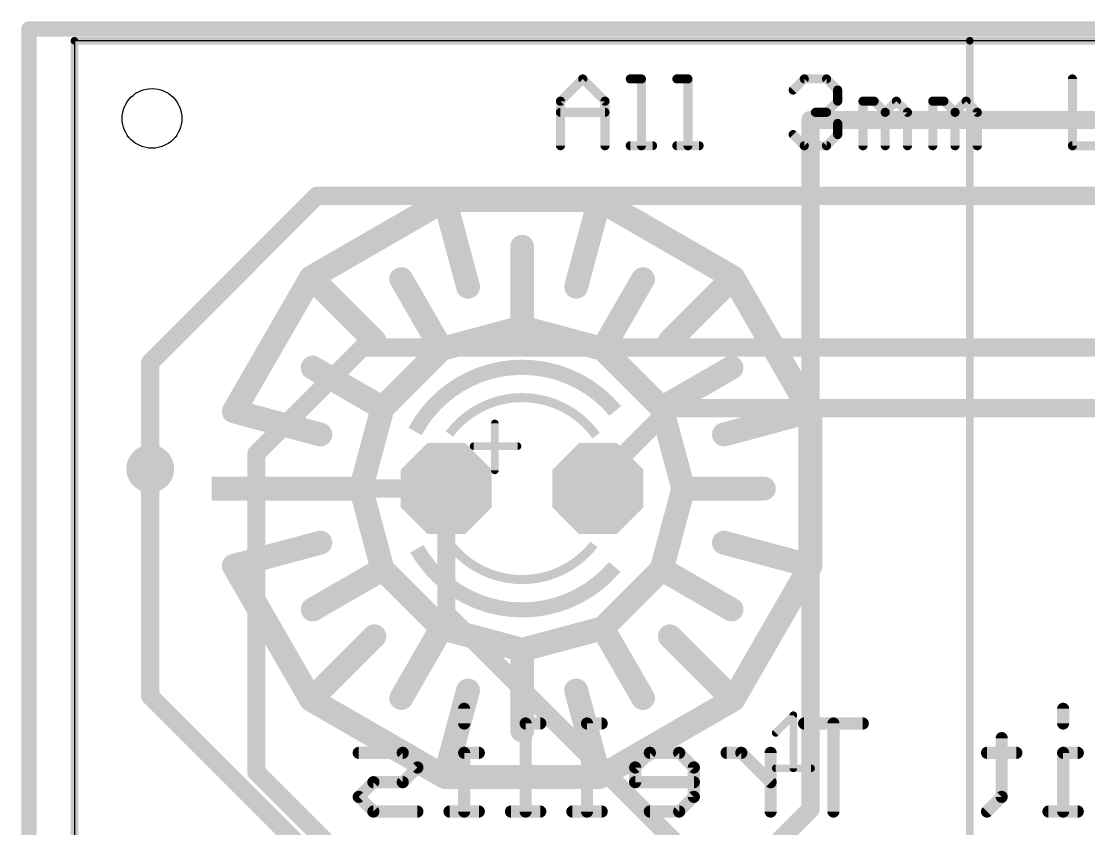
# Model space of a CAD drawing. Extents: x -30.9 to 30.6, y -30.5 to 30.5.
# Drawn here: x -30.86 to -12.98, y 16.83 to 30.35 of the extents above; entities that cross this region are included whole.
import ezdxf

# ---------------------------------------------------------------- set-up
doc = ezdxf.new("R2010")
doc.units = 0
for name, color, linetype in [('1', 12, 'CONTINUOUS'), ('16', 132, 'CONTINUOUS'), ('17', 110, 'CONTINUOUS'), ('18', 110, 'CONTINUOUS'), ('20', 53, 'CONTINUOUS'), ('21', 40, 'CONTINUOUS'), ('22', 6, 'CONTINUOUS'), ('49', 253, 'CONTINUOUS')]:
    doc.layers.add(name, color=color, linetype=linetype)

# ---------------------------------------------------------------- blocks, each defined once
blk = doc.blocks.new('OCTAGONP')
at = {"const_width": 0.5}
blk.add_lwpolyline([(-0.25, -0.1036), (-0.25, 0.1036), (-0.1036, 0.25), (0.1036, 0.25), (0.25, 0.1036), (0.25, -0.1036), (0.1036, -0.25), (-0.1036, -0.25), (-0.25, -0.1036), (-0.25, 0.1036)], dxfattribs=at)
blk = doc.blocks.new('RECT')
blk.add_solid([(-0.5, -0.5), (0.5, -0.5), (-0.5, 0.5), (0.5, 0.5)])
blk = doc.blocks.new('ROUNDV')
at = {"const_width": 0.5}
blk.add_lwpolyline([(0, -0.25, 1), (0, 0.25, 1), (0, -0.25)], format="xyb", dxfattribs=at)

msp = doc.modelspace()

# ---------------------------------------------------------------- linework, layer by layer
at = {"layer": '1'}
for points, const_width in [([(-17.642, 22.538), (-17.642, 28.702)], 0.3048), ([(-17.642, 28.702), (-5.69, 28.702)], 0.3048), ([(-23.7661, 27.3576), (-26.0075, 26.0635)], 0.4), ([(-23.3779, 25.9087), (-23.7661, 27.3576)], 0.4), ([(-21.1779, 27.3576), (-23.7661, 27.3576)], 0.4), ([(-21.5661, 25.9087), (-21.1779, 27.3576)], 0.4), ([(-18.9365, 26.0635), (-21.1779, 27.3576)], 0.4), ([(-22.472, 25.228), (-22.472, 26.578)], 0.4), ([(-26.0075, 26.0635), (-27.3016, 23.8221)], 0.4), ([(-24.9469, 25.0029), (-26.0075, 26.0635)], 0.4), ([(-23.822, 24.8663), (-24.497, 26.0354)], 0.4), ([(-21.122, 24.8663), (-20.447, 26.0354)], 0.4), ([(-19.9971, 25.0029), (-18.9365, 26.0635)], 0.4), ([(-17.6424, 23.8221), (-18.9365, 26.0635)], 0.4), ([(-22.472, 25.228), (-23.822, 24.8663)], 0.4), ([(-21.122, 24.8663), (-22.472, 25.228)], 0.4), ([(-23.822, 24.8663), (-24.8103, 23.878)], 0.4), ([(-20.1337, 23.878), (-21.122, 24.8663)], 0.4), ([(-24.8103, 23.878), (-25.9794, 24.553)], 0.4), ([(-20.1337, 23.878), (-18.9646, 24.553)], 0.4), ([(-25.8527, 23.4339), (-27.3016, 23.8221)], 0.4), ([(-24.8103, 23.878), (-25.172, 22.528)], 0.4), ([(-19.772, 22.528), (-20.1337, 23.878)], 0.4), ([(-19.0913, 23.4339), (-17.6424, 23.8221)], 0.4), ([(-17.6424, 21.2339), (-17.6424, 23.8221)], 0.4), ([(-28.702, 19.05), (-28.702, 22.86)], 0.3048), ([(-25.172, 22.528), (-27.422, 22.528)], 0.4), ([(-25.172, 22.528), (-24.8103, 21.178)], 0.4), ([(-20.1337, 21.178), (-19.772, 22.528)], 0.4), ([(-19.772, 22.528), (-18.422, 22.528)], 0.4), ([(-27.472, 22.528), (-23.742, 22.528)], 0.3048), ([(-17.642, 22.538), (-17.642, 17.156)], 0.3048), ([(-25.8527, 21.6221), (-27.3016, 21.2339)], 0.4), ([(-19.0913, 21.6221), (-17.6424, 21.2339)], 0.4), ([(-27.3016, 21.2339), (-26.0075, 18.9925)], 0.4), ([(-24.8103, 21.178), (-25.9794, 20.503)], 0.4), ([(-24.8103, 21.178), (-23.822, 20.1897)], 0.4), ([(-21.122, 20.1897), (-20.1337, 21.178)], 0.4), ([(-20.1337, 21.178), (-18.9646, 20.503)], 0.4), ([(-18.9365, 18.9925), (-17.6424, 21.2339)], 0.4), ([(-23.822, 20.1897), (-24.497, 19.0206)], 0.4), ([(-23.822, 20.1897), (-22.472, 19.828)], 0.4), ([(-22.472, 19.828), (-21.122, 20.1897)], 0.4), ([(-21.122, 20.1897), (-20.447, 19.0206)], 0.4), ([(-24.9469, 20.0531), (-26.0075, 18.9925)], 0.4), ([(-19.9971, 20.0531), (-18.9365, 18.9925)], 0.4), ([(-22.472, 19.828), (-22.472, 18.478)], 0.4), ([(-23.3779, 19.1473), (-23.7661, 17.6984)], 0.4), ([(-21.5661, 19.1473), (-21.1779, 17.6984)], 0.4), ([(-26.162, 16.51), (-28.702, 19.05)], 0.3048), ([(-26.0075, 18.9925), (-23.7661, 17.6984)], 0.4), ([(-21.1779, 17.6984), (-18.9365, 18.9925)], 0.4), ([(-23.7661, 17.6984), (-21.1779, 17.6984)], 0.4), ([(-17.642, 17.156), (-19.304, 15.494)], 0.3048)]:
    msp.add_lwpolyline(points, dxfattribs=dict(at, const_width=const_width))
for points, const_width in [([(-17.5658, 28.702, 1), (-17.7182, 28.702)], 0.1524), ([(-17.642, 28.7782, 1), (-17.642, 28.6258)], 0.1524), ([(-23.6695, 27.3835, 1), (-23.8627, 27.3317)], 0.2), ([(-23.7661, 27.4576, 1), (-23.7661, 27.2576)], 0.2), ([(-23.7161, 27.271, 1), (-23.8161, 27.4442)], 0.2), ([(-21.1279, 27.4442, 1), (-21.2279, 27.271)], 0.2), ([(-21.0813, 27.3317, 1), (-21.2745, 27.3835)], 0.2), ([(-21.1779, 27.2576, 1), (-21.1779, 27.4576)], 0.2), ([(-22.372, 26.578, 1), (-22.572, 26.578)], 0.2), ([(-25.9368, 26.1342, 1), (-26.0782, 25.9928)], 0.2), ([(-26.0575, 26.1501, 1), (-25.9575, 25.9769)], 0.2), ([(-25.9209, 26.0135, 1), (-26.0941, 26.1135)], 0.2), ([(-24.4104, 26.0854, 1), (-24.5836, 25.9854)], 0.2), ([(-20.3604, 25.9854, 1), (-20.5336, 26.0854)], 0.2), ([(-18.8499, 26.1135, 1), (-19.0231, 26.0135)], 0.2), ([(-18.8658, 25.9928, 1), (-19.0072, 26.1342)], 0.2), ([(-18.9865, 25.9769, 1), (-18.8865, 26.1501)], 0.2), ([(-23.4745, 25.8829, 1), (-23.2813, 25.9346)], 0.2), ([(-21.6627, 25.9346, 1), (-21.4695, 25.8829)], 0.2), ([(-22.4461, 25.3246, 1), (-22.4979, 25.1314)], 0.2), ([(-22.4461, 25.1314, 1), (-22.4979, 25.3246)], 0.2), ([(-22.572, 25.228, 1), (-22.372, 25.228)], 0.2), ([(-25.0176, 24.9322, 1), (-24.8762, 25.0736)], 0.2), ([(-23.8479, 24.9629, 1), (-23.7961, 24.7697)], 0.2), ([(-23.7513, 24.7956, 1), (-23.8927, 24.937)], 0.2), ([(-21.0513, 24.937, 1), (-21.1927, 24.7956)], 0.2), ([(-21.1479, 24.7697, 1), (-21.0961, 24.9629)], 0.2), ([(-20.0678, 25.0736, 1), (-19.9264, 24.9322)], 0.2), ([(-23.9086, 24.8163, 1), (-23.7354, 24.9163)], 0.2), ([(-21.2086, 24.9163, 1), (-21.0354, 24.8163)], 0.2), ([(-25.9294, 24.6396, 1), (-26.0294, 24.4664)], 0.2), ([(-18.9146, 24.4664, 1), (-19.0146, 24.6396)], 0.2), ([(-27.2757, 23.9187, 1), (-27.3275, 23.7255)], 0.2), ([(-27.3882, 23.8721, 1), (-27.215, 23.7721)], 0.2), ([(-24.881, 23.9487, 1), (-24.7396, 23.8073)], 0.2), ([(-24.7137, 23.8521, 1), (-24.9069, 23.9039)], 0.2), ([(-24.8603, 23.7914, 1), (-24.7603, 23.9646)], 0.2), ([(-20.0371, 23.9039, 1), (-20.2303, 23.8521)], 0.2), ([(-20.1837, 23.9646, 1), (-20.0837, 23.7914)], 0.2), ([(-20.2044, 23.8073, 1), (-20.063, 23.9487)], 0.2), ([(-17.5424, 23.8221, 1), (-17.7424, 23.8221)], 0.2), ([(-17.729, 23.7721, 1), (-17.5558, 23.8721)], 0.2), ([(-17.6165, 23.7255, 1), (-17.6683, 23.9187)], 0.2), ([(-25.8786, 23.3373, 1), (-25.8269, 23.5305)], 0.2), ([(-19.1171, 23.5305, 1), (-19.0654, 23.3373)], 0.2), ([(-28.6258, 22.86, 1), (-28.7782, 22.86)], 0.1524), ([(-27.422, 22.628, 1), (-27.422, 22.428)], 0.2), ([(-25.0754, 22.5539, 1), (-25.2686, 22.5021)], 0.2), ([(-25.172, 22.428, 1), (-25.172, 22.628)], 0.2), ([(-19.772, 22.628, 1), (-19.772, 22.428)], 0.2), ([(-19.6754, 22.5021, 1), (-19.8686, 22.5539)], 0.2), ([(-18.422, 22.428, 1), (-18.422, 22.628)], 0.2), ([(-27.472, 22.6042, 1), (-27.472, 22.4518)], 0.1524), ([(-25.2686, 22.5539, 1), (-25.0754, 22.5021)], 0.2), ([(-23.742, 22.4518, 1), (-23.742, 22.6042)], 0.1524), ([(-19.8686, 22.5021, 1), (-19.6754, 22.5539)], 0.2), ([(-17.5658, 22.538, 1), (-17.7182, 22.538)], 0.1524), ([(-17.7182, 22.538, 1), (-17.5658, 22.538)], 0.1524), ([(-25.8269, 21.5255, 1), (-25.8786, 21.7187)], 0.2), ([(-19.0654, 21.7187, 1), (-19.1171, 21.5255)], 0.2), ([(-27.215, 21.2839, 1), (-27.3882, 21.1839)], 0.2), ([(-27.3275, 21.3305, 1), (-27.2757, 21.1373)], 0.2), ([(-24.7396, 21.2487, 1), (-24.881, 21.1073)], 0.2), ([(-24.9069, 21.1521, 1), (-24.7137, 21.2039)], 0.2), ([(-24.7603, 21.0914, 1), (-24.8603, 21.2646)], 0.2), ([(-20.0837, 21.2646, 1), (-20.1837, 21.0914)], 0.2), ([(-20.2303, 21.2039, 1), (-20.0371, 21.1521)], 0.2), ([(-20.063, 21.1073, 1), (-20.2044, 21.2487)], 0.2), ([(-17.7424, 21.2339, 1), (-17.5424, 21.2339)], 0.2), ([(-17.5558, 21.1839, 1), (-17.729, 21.2839)], 0.2), ([(-17.6683, 21.1373, 1), (-17.6165, 21.3305)], 0.2), ([(-26.0294, 20.5896, 1), (-25.9294, 20.4164)], 0.2), ([(-19.0146, 20.4164, 1), (-18.9146, 20.5896)], 0.2), ([(-23.7961, 20.2863, 1), (-23.8479, 20.0931)], 0.2), ([(-23.7354, 20.1397, 1), (-23.9086, 20.2397)], 0.2), ([(-21.0354, 20.2397, 1), (-21.2086, 20.1397)], 0.2), ([(-21.0961, 20.0931, 1), (-21.1479, 20.2863)], 0.2), ([(-24.8762, 19.9824, 1), (-25.0176, 20.1238)], 0.2), ([(-23.8927, 20.119, 1), (-23.7513, 20.2604)], 0.2), ([(-21.1927, 20.2604, 1), (-21.0513, 20.119)], 0.2), ([(-19.9264, 20.1238, 1), (-20.0678, 19.9824)], 0.2), ([(-22.372, 19.828, 1), (-22.572, 19.828)], 0.2), ([(-22.4979, 19.9246, 1), (-22.4461, 19.7314)], 0.2), ([(-22.4979, 19.7314, 1), (-22.4461, 19.9246)], 0.2), ([(-23.2813, 19.1214, 1), (-23.4745, 19.1731)], 0.2), ([(-21.4695, 19.1731, 1), (-21.6627, 19.1214)], 0.2), ([(-28.6481, 19.1039, 1), (-28.7559, 18.9961)], 0.1524), ([(-25.9575, 19.0791, 1), (-26.0575, 18.9059)], 0.2), ([(-26.0782, 19.0632, 1), (-25.9368, 18.9218)], 0.2), ([(-26.0941, 18.9425, 1), (-25.9209, 19.0425)], 0.2), ([(-24.5836, 19.0706, 1), (-24.4104, 18.9706)], 0.2), ([(-20.5336, 18.9706, 1), (-20.3604, 19.0706)], 0.2), ([(-19.0231, 19.0425, 1), (-18.8499, 18.9425)], 0.2), ([(-19.0072, 18.9218, 1), (-18.8658, 19.0632)], 0.2), ([(-18.8865, 18.9059, 1), (-18.9865, 19.0791)], 0.2), ([(-28.7782, 19.05, 1), (-28.6258, 19.05)], 0.1524), ([(-22.572, 18.478, 1), (-22.372, 18.478)], 0.2), ([(-23.7661, 17.7984, 1), (-23.7661, 17.5984)], 0.2), ([(-23.8161, 17.6118, 1), (-23.7161, 17.785)], 0.2), ([(-21.2279, 17.785, 1), (-21.1279, 17.6118)], 0.2), ([(-21.1779, 17.5984, 1), (-21.1779, 17.7984)], 0.2), ([(-23.8627, 17.7243, 1), (-23.6695, 17.6725)], 0.2), ([(-21.2745, 17.6725, 1), (-21.0813, 17.7243)], 0.2), ([(-17.7182, 17.156, 1), (-17.5658, 17.156)], 0.1524), ([(-17.5881, 17.1021, 1), (-17.6959, 17.2099)], 0.1524)]:
    msp.add_lwpolyline(points, format="xyb", dxfattribs=dict(at, const_width=const_width))
at = {"layer": '16'}
for points, const_width in [([(-30.734, 30.226), (-30.734, -30.226)], 0.254), ([(30.48, 30.226), (-30.734, 30.226)], 0.254), ([(-25.908, 27.432), (-28.702, 24.638)], 0.3048), ([(-5.08, 27.432), (-25.908, 27.432)], 0.3048), ([(-25.146, 24.892), (-26.924, 23.114)], 0.3048), ([(-6.604, 24.892), (-25.146, 24.892)], 0.3048), ([(-28.702, 22.86), (-28.702, 24.638)], 0.3048), ([(-21.336, 22.528), (-19.988, 23.876)], 0.3048), ([(-19.988, 23.876), (-6.858, 23.876)], 0.3048), ([(-26.924, 23.114), (-26.924, 17.78)], 0.3048), ([(-23.742, 22.528), (-23.742, 20.44)], 0.3048), ([(-21.336, 22.528), (-21.202, 22.528)], 0.3048), ([(-23.742, 20.44), (-8.382, 5.08)], 0.3048), ([(-26.924, 17.78), (-25.4, 16.256)], 0.3048)]:
    msp.add_lwpolyline(points, dxfattribs=dict(at, const_width=const_width))
for points, const_width in [([(-30.6705, 30.226, 1), (-30.7975, 30.226)], 0.127), ([(-30.734, 30.2895, 1), (-30.734, 30.1625)], 0.127), ([(-25.908, 27.5082, 1), (-25.908, 27.3558)], 0.1524), ([(-25.8541, 27.3781, 1), (-25.9619, 27.4859)], 0.1524), ([(-25.146, 24.9682, 1), (-25.146, 24.8158)], 0.1524), ([(-25.0921, 24.8381, 1), (-25.1999, 24.9459)], 0.1524), ([(-28.6258, 24.638, 1), (-28.7782, 24.638)], 0.1524), ([(-28.7559, 24.6919, 1), (-28.6481, 24.5841)], 0.1524), ([(-19.988, 23.9522, 1), (-19.988, 23.7998)], 0.1524), ([(-19.9341, 23.8221, 1), (-20.0419, 23.9299)], 0.1524), ([(-26.8478, 23.114, 1), (-27.0002, 23.114)], 0.1524), ([(-26.9779, 23.1679, 1), (-26.8701, 23.0601)], 0.1524), ([(-28.7782, 22.86, 1), (-28.6258, 22.86)], 0.1524), ([(-23.6658, 22.528, 1), (-23.8182, 22.528)], 0.1524), ([(-21.336, 22.6042, 1), (-21.336, 22.4518)], 0.1524), ([(-21.3899, 22.5819, 1), (-21.2821, 22.4741)], 0.1524), ([(-21.202, 22.4518, 1), (-21.202, 22.6042)], 0.1524), ([(-23.6881, 20.4939, 1), (-23.7959, 20.3861)], 0.1524), ([(-23.8182, 20.44, 1), (-23.6658, 20.44)], 0.1524), ([(-26.8701, 17.8339, 1), (-26.9779, 17.7261)], 0.1524), ([(-27.0002, 17.78, 1), (-26.8478, 17.78)], 0.1524)]:
    msp.add_lwpolyline(points, format="xyb", dxfattribs=dict(at, const_width=const_width))
at = {"layer": '20'}
for p, q in [((30.028, 30.028), (-29.972, 30.028)), ((-29.972, 30.028), (-29.972, -29.972))]:
    msp.add_line(p, q, dxfattribs=at)
msp.add_circle((-28.672, 28.728), 0.5, dxfattribs=at)
at = {"layer": '21'}
for points, const_width in [([(-21.8293, 29.0159), (-21.4564, 29.3888)], 0.1524), ([(-21.4564, 29.3888), (-21.0836, 29.0159)], 0.1524), ([(-20.6599, 29.3888), (-20.4735, 29.3888)], 0.1524), ([(-20.4735, 29.3888), (-20.4735, 28.2702)], 0.1524), ([(-19.8803, 29.3888), (-19.6939, 29.3888)], 0.1524), ([(-19.6939, 29.3888), (-19.6939, 28.2702)], 0.1524), ([(-17.9313, 29.2023), (-17.7449, 29.3888)], 0.1524), ([(-17.7449, 29.3888), (-17.372, 29.3888)], 0.1524), ([(-17.372, 29.3888), (-17.1856, 29.2023)], 0.1524), ([(-13.2537, 29.3888), (-13.2537, 28.2702)], 0.1524), ([(-17.1856, 29.2023), (-17.1856, 29.0159)], 0.1524), ([(-21.8293, 28.2702), (-21.8293, 29.0159)], 0.1524), ([(-21.0836, 29.0159), (-21.0836, 28.2702)], 0.1524), ([(-17.1856, 29.0159), (-17.372, 28.8295)], 0.1524), ([(-16.7619, 28.2702), (-16.7619, 29.0159)], 0.1524), ([(-16.7619, 29.0159), (-16.5755, 29.0159)], 0.1524), ([(-16.5755, 29.0159), (-16.3891, 28.8295)], 0.1524), ([(-16.3891, 28.8295), (-16.2026, 29.0159)], 0.1524), ([(-16.2026, 29.0159), (-16.0162, 28.8295)], 0.1524), ([(-15.5925, 28.2702), (-15.5925, 29.0159)], 0.1524), ([(-15.5925, 29.0159), (-15.4061, 29.0159)], 0.1524), ([(-15.4061, 29.0159), (-15.2197, 28.8295)], 0.1524), ([(-15.2197, 28.8295), (-15.0332, 29.0159)], 0.1524), ([(-15.0332, 29.0159), (-14.8468, 28.8295)], 0.1524), ([(-21.8293, 28.8295), (-21.0836, 28.8295)], 0.1524), ([(-17.372, 28.8295), (-17.5585, 28.8295)], 0.1524), ([(-17.372, 28.8295), (-17.1856, 28.6431)], 0.1524), ([(-16.3891, 28.8295), (-16.3891, 28.2702)], 0.1524), ([(-16.0162, 28.8295), (-16.0162, 28.2702)], 0.1524), ([(-15.2197, 28.8295), (-15.2197, 28.2702)], 0.1524), ([(-14.8468, 28.8295), (-14.8468, 28.2702)], 0.1524), ([(-17.1856, 28.6431), (-17.1856, 28.4566)], 0.1524), ([(-17.7449, 28.2702), (-17.9313, 28.4566)], 0.1524), ([(-17.1856, 28.4566), (-17.372, 28.2702)], 0.1524), ([(-20.6599, 28.2702), (-20.287, 28.2702)], 0.1524), ([(-19.8803, 28.2702), (-19.5074, 28.2702)], 0.1524), ([(-17.372, 28.2702), (-17.7449, 28.2702)], 0.1524), ([(-13.2537, 28.2702), (-12.508, 28.2702)], 0.1524), ([(-22.9292, 22.8328), (-22.9292, 23.6202)], 0.127), ([(-23.2848, 23.2392), (-22.5482, 23.2392)], 0.127), ([(-18.2245, 18.4367), (-17.9279, 18.7333)], 0.127), ([(-17.9279, 18.7333), (-17.9279, 17.8435)], 0.127), ([(-18.2245, 17.8435), (-17.6313, 17.8435)], 0.127)]:
    msp.add_lwpolyline(points, dxfattribs=dict(at, const_width=const_width))
for points, const_width in [([(-21.4295, 29.4157, 1), (-21.4834, 29.3618)], 0.0762), ([(-21.4295, 29.3618, 1), (-21.4834, 29.4157)], 0.0762), ([(-20.6599, 29.4269, 1), (-20.6599, 29.3507)], 0.0762), ([(-20.4354, 29.3888, 1), (-20.5116, 29.3888)], 0.0762), ([(-20.4735, 29.3507, 1), (-20.4735, 29.4269)], 0.0762), ([(-19.8803, 29.4269, 1), (-19.8803, 29.3507)], 0.0762), ([(-19.6558, 29.3888, 1), (-19.732, 29.3888)], 0.0762), ([(-19.6939, 29.3507, 1), (-19.6939, 29.4269)], 0.0762), ([(-17.7449, 29.4269, 1), (-17.7449, 29.3507)], 0.0762), ([(-17.7179, 29.3618, 1), (-17.7718, 29.4157)], 0.0762), ([(-17.3451, 29.4157, 1), (-17.399, 29.3618)], 0.0762), ([(-17.372, 29.3507, 1), (-17.372, 29.4269)], 0.0762), ([(-13.2156, 29.3888, 1), (-13.2918, 29.3888)], 0.0762), ([(-17.9582, 29.2293, 1), (-17.9044, 29.1754)], 0.0762), ([(-17.1475, 29.2023, 1), (-17.2237, 29.2023)], 0.0762), ([(-17.2125, 29.1754, 1), (-17.1587, 29.2293)], 0.0762), ([(-21.7912, 29.0159, 1), (-21.8674, 29.0159)], 0.0762), ([(-21.8562, 29.0428, 1), (-21.8023, 28.989)], 0.0762), ([(-21.0455, 29.0159, 1), (-21.1217, 29.0159)], 0.0762), ([(-21.1105, 28.989, 1), (-21.0566, 29.0428)], 0.0762), ([(-17.2237, 29.0159, 1), (-17.1475, 29.0159)], 0.0762), ([(-17.1587, 28.989, 1), (-17.2125, 29.0428)], 0.0762), ([(-16.7238, 29.0159, 1), (-16.8, 29.0159)], 0.0762), ([(-16.7619, 29.054, 1), (-16.7619, 28.9778)], 0.0762), ([(-16.5485, 29.0428, 1), (-16.6024, 28.989)], 0.0762), ([(-16.5755, 28.9778, 1), (-16.5755, 29.054)], 0.0762), ([(-16.1757, 29.0428, 1), (-16.2296, 28.989)], 0.0762), ([(-16.1757, 28.989, 1), (-16.2296, 29.0428)], 0.0762), ([(-15.5544, 29.0159, 1), (-15.6306, 29.0159)], 0.0762), ([(-15.5925, 29.054, 1), (-15.5925, 28.9778)], 0.0762), ([(-15.3791, 29.0428, 1), (-15.433, 28.989)], 0.0762), ([(-15.4061, 28.9778, 1), (-15.4061, 29.054)], 0.0762), ([(-15.0063, 29.0428, 1), (-15.0602, 28.989)], 0.0762), ([(-15.0063, 28.989, 1), (-15.0602, 29.0428)], 0.0762), ([(-21.8293, 28.8676, 1), (-21.8293, 28.7914)], 0.0762), ([(-21.0836, 28.7914, 1), (-21.0836, 28.8676)], 0.0762), ([(-17.5585, 28.8676, 1), (-17.5585, 28.7914)], 0.0762), ([(-17.3451, 28.8564, 1), (-17.399, 28.8025)], 0.0762), ([(-17.399, 28.8564, 1), (-17.3451, 28.8025)], 0.0762), ([(-17.372, 28.7914, 1), (-17.372, 28.8676)], 0.0762), ([(-16.351, 28.8295, 1), (-16.4272, 28.8295)], 0.0762), ([(-16.416, 28.8564, 1), (-16.3621, 28.8025)], 0.0762), ([(-16.416, 28.8025, 1), (-16.3621, 28.8564)], 0.0762), ([(-15.9781, 28.8295, 1), (-16.0543, 28.8295)], 0.0762), ([(-16.0431, 28.8025, 1), (-15.9893, 28.8564)], 0.0762), ([(-15.1816, 28.8295, 1), (-15.2578, 28.8295)], 0.0762), ([(-15.2466, 28.8564, 1), (-15.1927, 28.8025)], 0.0762), ([(-15.2466, 28.8025, 1), (-15.1927, 28.8564)], 0.0762), ([(-14.8087, 28.8295, 1), (-14.8849, 28.8295)], 0.0762), ([(-14.8737, 28.8025, 1), (-14.8199, 28.8564)], 0.0762), ([(-17.1475, 28.6431, 1), (-17.2237, 28.6431)], 0.0762), ([(-17.2125, 28.6161, 1), (-17.1587, 28.67)], 0.0762), ([(-17.9044, 28.4836, 1), (-17.9582, 28.4297)], 0.0762), ([(-17.2237, 28.4566, 1), (-17.1475, 28.4566)], 0.0762), ([(-17.1587, 28.4297, 1), (-17.2125, 28.4836)], 0.0762), ([(-21.8674, 28.2702, 1), (-21.7912, 28.2702)], 0.0762), ([(-21.1217, 28.2702, 1), (-21.0455, 28.2702)], 0.0762), ([(-20.6599, 28.3083, 1), (-20.6599, 28.2321)], 0.0762), ([(-20.5116, 28.2702, 1), (-20.4354, 28.2702)], 0.0762), ([(-20.287, 28.2321, 1), (-20.287, 28.3083)], 0.0762), ([(-19.8803, 28.3083, 1), (-19.8803, 28.2321)], 0.0762), ([(-19.732, 28.2702, 1), (-19.6558, 28.2702)], 0.0762), ([(-19.5074, 28.2321, 1), (-19.5074, 28.3083)], 0.0762), ([(-17.7449, 28.3083, 1), (-17.7449, 28.2321)], 0.0762), ([(-17.7718, 28.2433, 1), (-17.7179, 28.2971)], 0.0762), ([(-17.399, 28.2971, 1), (-17.3451, 28.2433)], 0.0762), ([(-17.372, 28.2321, 1), (-17.372, 28.3083)], 0.0762), ([(-16.8, 28.2702, 1), (-16.7238, 28.2702)], 0.0762), ([(-16.4272, 28.2702, 1), (-16.351, 28.2702)], 0.0762), ([(-16.0543, 28.2702, 1), (-15.9781, 28.2702)], 0.0762), ([(-15.6306, 28.2702, 1), (-15.5544, 28.2702)], 0.0762), ([(-15.2578, 28.2702, 1), (-15.1816, 28.2702)], 0.0762), ([(-14.8849, 28.2702, 1), (-14.8087, 28.2702)], 0.0762), ([(-13.2537, 28.3083, 1), (-13.2537, 28.2321)], 0.0762), ([(-13.2918, 28.2702, 1), (-13.2156, 28.2702)], 0.0762), ([(-22.472, 24.56, 0.277), (-24.2649, 23.4842)], 0.254), ([(-20.911, 23.8289, 0.2226), (-22.472, 24.56)], 0.254), ([(-22.472, 24.052, 0.2361), (-23.6912, 23.4424)], 0.1524), ([(-21.2319, 23.4138, 0.2422), (-22.472, 24.052)], 0.1524), ([(-22.8975, 23.6202, 1), (-22.961, 23.6202)], 0.0635), ([(-23.2848, 23.2709, 1), (-23.2848, 23.2075)], 0.0635), ([(-22.5482, 23.2075, 1), (-22.5482, 23.2709)], 0.0635), ([(-22.961, 22.8328, 1), (-22.8975, 22.8328)], 0.0635), ([(-24.2363, 21.5198, 0.2691), (-22.472, 20.496)], 0.254), ([(-23.675, 21.5924, 0.2315), (-22.472, 21.004)], 0.1524), ([(-22.472, 21.004, 0.2315), (-21.269, 21.5924)], 0.1524), ([(-22.472, 20.496, 0.2206), (-20.9208, 21.2154)], 0.254), ([(-17.8962, 18.7333, 1), (-17.9597, 18.7333)], 0.0635), ([(-17.9055, 18.7108, 1), (-17.9504, 18.7557)], 0.0635), ([(-18.247, 18.4591, 1), (-18.202, 18.4142)], 0.0635), ([(-18.2245, 17.8753, 1), (-18.2245, 17.8118)], 0.0635), ([(-17.6313, 17.8118, 1), (-17.6313, 17.8753)], 0.0635), ([(-17.9597, 17.8435, 1), (-17.8962, 17.8435)], 0.0635)]:
    msp.add_lwpolyline(points, format="xyb", dxfattribs=dict(at, const_width=const_width))
at = {"layer": '22', "const_width": 0.2032}
for points in [[(-23.4426, 18.8398), (-23.4426, 18.5941)], [(-13.4092, 18.8398), (-13.4092, 18.5941)], [(-22.1678, 18.5941), (-22.4135, 18.5941)], [(-22.4135, 18.5941), (-22.4135, 17.1196)], [(-21.1387, 18.5941), (-21.3845, 18.5941)], [(-21.3845, 18.5941), (-21.3845, 17.1196)], [(-16.7652, 18.5941), (-17.7481, 18.5941)], [(-17.2567, 17.1196), (-17.2567, 18.5941)], [(-14.4382, 18.3483), (-14.4382, 17.3653)], [(-24.4717, 18.1026), (-25.2089, 18.1026)], [(-24.2259, 17.8568), (-24.4717, 18.1026)], [(-23.1969, 18.1026), (-23.4426, 18.1026)], [(-23.4426, 18.1026), (-23.4426, 17.1196)], [(-20.3323, 18.1026), (-20.5781, 17.8568)], [(-19.8409, 18.1026), (-20.3323, 18.1026)], [(-19.5951, 17.8568), (-19.8409, 18.1026)], [(-18.8003, 18.1026), (-19.046, 18.1026)], [(-18.3088, 17.6111), (-18.8003, 18.1026)], [(-18.3088, 17.1196), (-18.3088, 18.1026)], [(-14.1925, 18.1026), (-14.684, 18.1026)], [(-13.1634, 18.1026), (-13.4092, 18.1026)], [(-13.4092, 18.1026), (-13.4092, 17.1196)], [(-24.4717, 17.6111), (-24.2259, 17.8568)], [(-20.5781, 17.8568), (-20.5781, 17.6111)], [(-19.5951, 17.3653), (-19.5951, 17.8568)], [(-25.2089, 17.3653), (-24.9632, 17.6111)], [(-24.9632, 17.6111), (-24.4717, 17.6111)], [(-20.5781, 17.6111), (-19.5951, 17.6111)], [(-24.9632, 17.1196), (-25.2089, 17.3653)], [(-19.8409, 17.1196), (-19.5951, 17.3653)], [(-14.4382, 17.3653), (-14.684, 17.1196)], [(-24.2259, 17.1196), (-24.9632, 17.1196)], [(-23.1969, 17.1196), (-23.6883, 17.1196)], [(-22.1678, 17.1196), (-22.6593, 17.1196)], [(-21.1387, 17.1196), (-21.6302, 17.1196)], [(-20.3323, 17.1196), (-19.8409, 17.1196)], [(-13.1634, 17.1196), (-13.6549, 17.1196)]]:
    msp.add_lwpolyline(points, dxfattribs=at)
at = {"layer": '22', "const_width": 0.1016}
for points in [[(-23.3918, 18.8398, 1), (-23.4934, 18.8398)], [(-13.3584, 18.8398, 1), (-13.46, 18.8398)], [(-23.4934, 18.5941, 1), (-23.3918, 18.5941)], [(-22.4135, 18.6449, 1), (-22.4135, 18.5433)], [(-22.3627, 18.5941, 1), (-22.4643, 18.5941)], [(-22.1678, 18.5433, 1), (-22.1678, 18.6449)], [(-21.3845, 18.6449, 1), (-21.3845, 18.5433)], [(-21.3337, 18.5941, 1), (-21.4353, 18.5941)], [(-21.1387, 18.5433, 1), (-21.1387, 18.6449)], [(-17.7481, 18.6449, 1), (-17.7481, 18.5433)], [(-17.2059, 18.5941, 1), (-17.3075, 18.5941)], [(-16.7652, 18.5433, 1), (-16.7652, 18.6449)], [(-13.46, 18.5941, 1), (-13.3584, 18.5941)], [(-14.3874, 18.3483, 1), (-14.489, 18.3483)], [(-25.2089, 18.1534, 1), (-25.2089, 18.0518)], [(-24.4358, 18.1385, 1), (-24.5076, 18.0667)], [(-24.4717, 18.0518, 1), (-24.4717, 18.1534)], [(-23.4426, 18.1534, 1), (-23.4426, 18.0518)], [(-23.3918, 18.1026, 1), (-23.4934, 18.1026)], [(-23.1969, 18.0518, 1), (-23.1969, 18.1534)], [(-20.3323, 18.1534, 1), (-20.3323, 18.0518)], [(-20.2964, 18.0667, 1), (-20.3683, 18.1385)], [(-19.8049, 18.1385, 1), (-19.8768, 18.0667)], [(-19.8409, 18.0518, 1), (-19.8409, 18.1534)], [(-19.046, 18.1534, 1), (-19.046, 18.0518)], [(-18.7643, 18.1385, 1), (-18.8362, 18.0667)], [(-18.8003, 18.0518, 1), (-18.8003, 18.1534)], [(-18.258, 18.1026, 1), (-18.3596, 18.1026)], [(-14.684, 18.1534, 1), (-14.684, 18.0518)], [(-14.1925, 18.0518, 1), (-14.1925, 18.1534)], [(-13.4092, 18.1534, 1), (-13.4092, 18.0518)], [(-13.3584, 18.1026, 1), (-13.46, 18.1026)], [(-13.1634, 18.0518, 1), (-13.1634, 18.1534)], [(-24.19, 17.8209, 1), (-24.2619, 17.8927)], [(-24.2619, 17.8209, 1), (-24.19, 17.8927)], [(-20.5273, 17.8568, 1), (-20.6289, 17.8568)], [(-20.614, 17.8927, 1), (-20.5422, 17.8209)], [(-19.5443, 17.8568, 1), (-19.6459, 17.8568)], [(-19.631, 17.8209, 1), (-19.5592, 17.8927)], [(-24.9632, 17.6619, 1), (-24.9632, 17.5603)], [(-24.9272, 17.5752, 1), (-24.9991, 17.647)], [(-24.4717, 17.5603, 1), (-24.4717, 17.6619)], [(-20.5781, 17.6619, 1), (-20.5781, 17.5603)], [(-19.5951, 17.5603, 1), (-19.5951, 17.6619)], [(-24.5076, 17.647, 1), (-24.4358, 17.5752)], [(-20.6289, 17.6111, 1), (-20.5273, 17.6111)], [(-18.3447, 17.5752, 1), (-18.2729, 17.647)], [(-25.173, 17.4013, 1), (-25.2448, 17.3294)], [(-25.2448, 17.4013, 1), (-25.173, 17.3294)], [(-19.6459, 17.3653, 1), (-19.5443, 17.3653)], [(-19.5592, 17.3294, 1), (-19.631, 17.4013)], [(-14.489, 17.3653, 1), (-14.3874, 17.3653)], [(-14.4023, 17.3294, 1), (-14.4742, 17.4013)], [(-24.9632, 17.1704, 1), (-24.9632, 17.0688)], [(-24.9991, 17.0837, 1), (-24.9272, 17.1555)], [(-24.2259, 17.0688, 1), (-24.2259, 17.1704)], [(-23.6883, 17.1704, 1), (-23.6883, 17.0688)], [(-23.4934, 17.1196, 1), (-23.3918, 17.1196)], [(-23.1969, 17.0688, 1), (-23.1969, 17.1704)], [(-22.6593, 17.1704, 1), (-22.6593, 17.0688)], [(-22.4643, 17.1196, 1), (-22.3627, 17.1196)], [(-22.1678, 17.0688, 1), (-22.1678, 17.1704)], [(-21.6302, 17.1704, 1), (-21.6302, 17.0688)], [(-21.4353, 17.1196, 1), (-21.3337, 17.1196)], [(-21.1387, 17.0688, 1), (-21.1387, 17.1704)], [(-20.3323, 17.1704, 1), (-20.3323, 17.0688)], [(-19.8768, 17.1555, 1), (-19.8049, 17.0837)], [(-19.8409, 17.0688, 1), (-19.8409, 17.1704)], [(-18.3596, 17.1196, 1), (-18.258, 17.1196)], [(-17.3075, 17.1196, 1), (-17.2059, 17.1196)], [(-14.7199, 17.1555, 1), (-14.6481, 17.0837)], [(-13.6549, 17.1704, 1), (-13.6549, 17.0688)], [(-13.46, 17.1196, 1), (-13.3584, 17.1196)], [(-13.1634, 17.0688, 1), (-13.1634, 17.1704)]]:
    msp.add_lwpolyline(points, format="xyb", dxfattribs=at)
at = {"layer": '49', "const_width": 0.127}
for points in [[(-29.972, 15.028), (-29.972, 30.028)], [(-29.972, 30.028), (-14.972, 30.028)], [(-14.972, 30.028), (0.028, 30.028)], [(-14.972, 30.028), (-14.972, 15.028)]]:
    msp.add_lwpolyline(points, dxfattribs=at)
at = {"layer": '49', "const_width": 0.0635}
for points in [[(-29.9403, 30.028, 1), (-30.0038, 30.028)], [(-29.972, 30.0598, 1), (-29.972, 29.9963)], [(-14.972, 30.0598, 1), (-14.972, 29.9963)], [(-14.9403, 30.028, 1), (-15.0038, 30.028)], [(-14.972, 29.9963, 1), (-14.972, 30.0598)]]:
    msp.add_lwpolyline(points, format="xyb", dxfattribs=at)

# ---------------------------------------------------------------- block references
at = {"layer": '1', "yscale": 0.4}
for p, xscale, rotation in [((-17.642, 22.538), 2, 270), ((-27.472, 22.528), 0.4, 180)]:
    msp.add_blockref('RECT', p, dxfattribs=dict(at, xscale=xscale, rotation=rotation))
at = {"layer": '17', "xscale": 1.524, "yscale": 1.524}
for p in [(-23.742, 22.528), (-23.742, 22.528), (-21.202, 22.528), (-21.202, 22.528)]:
    msp.add_blockref('OCTAGONP', p, dxfattribs=at)
at = {"layer": '18', "xscale": 0.8001, "yscale": 0.8001}
msp.add_blockref('ROUNDV', (-28.702, 22.86), dxfattribs=at)
msp.add_blockref('ROUNDV', (-28.702, 22.86), dxfattribs=at)

doc.saveas('drawing.dxf')
